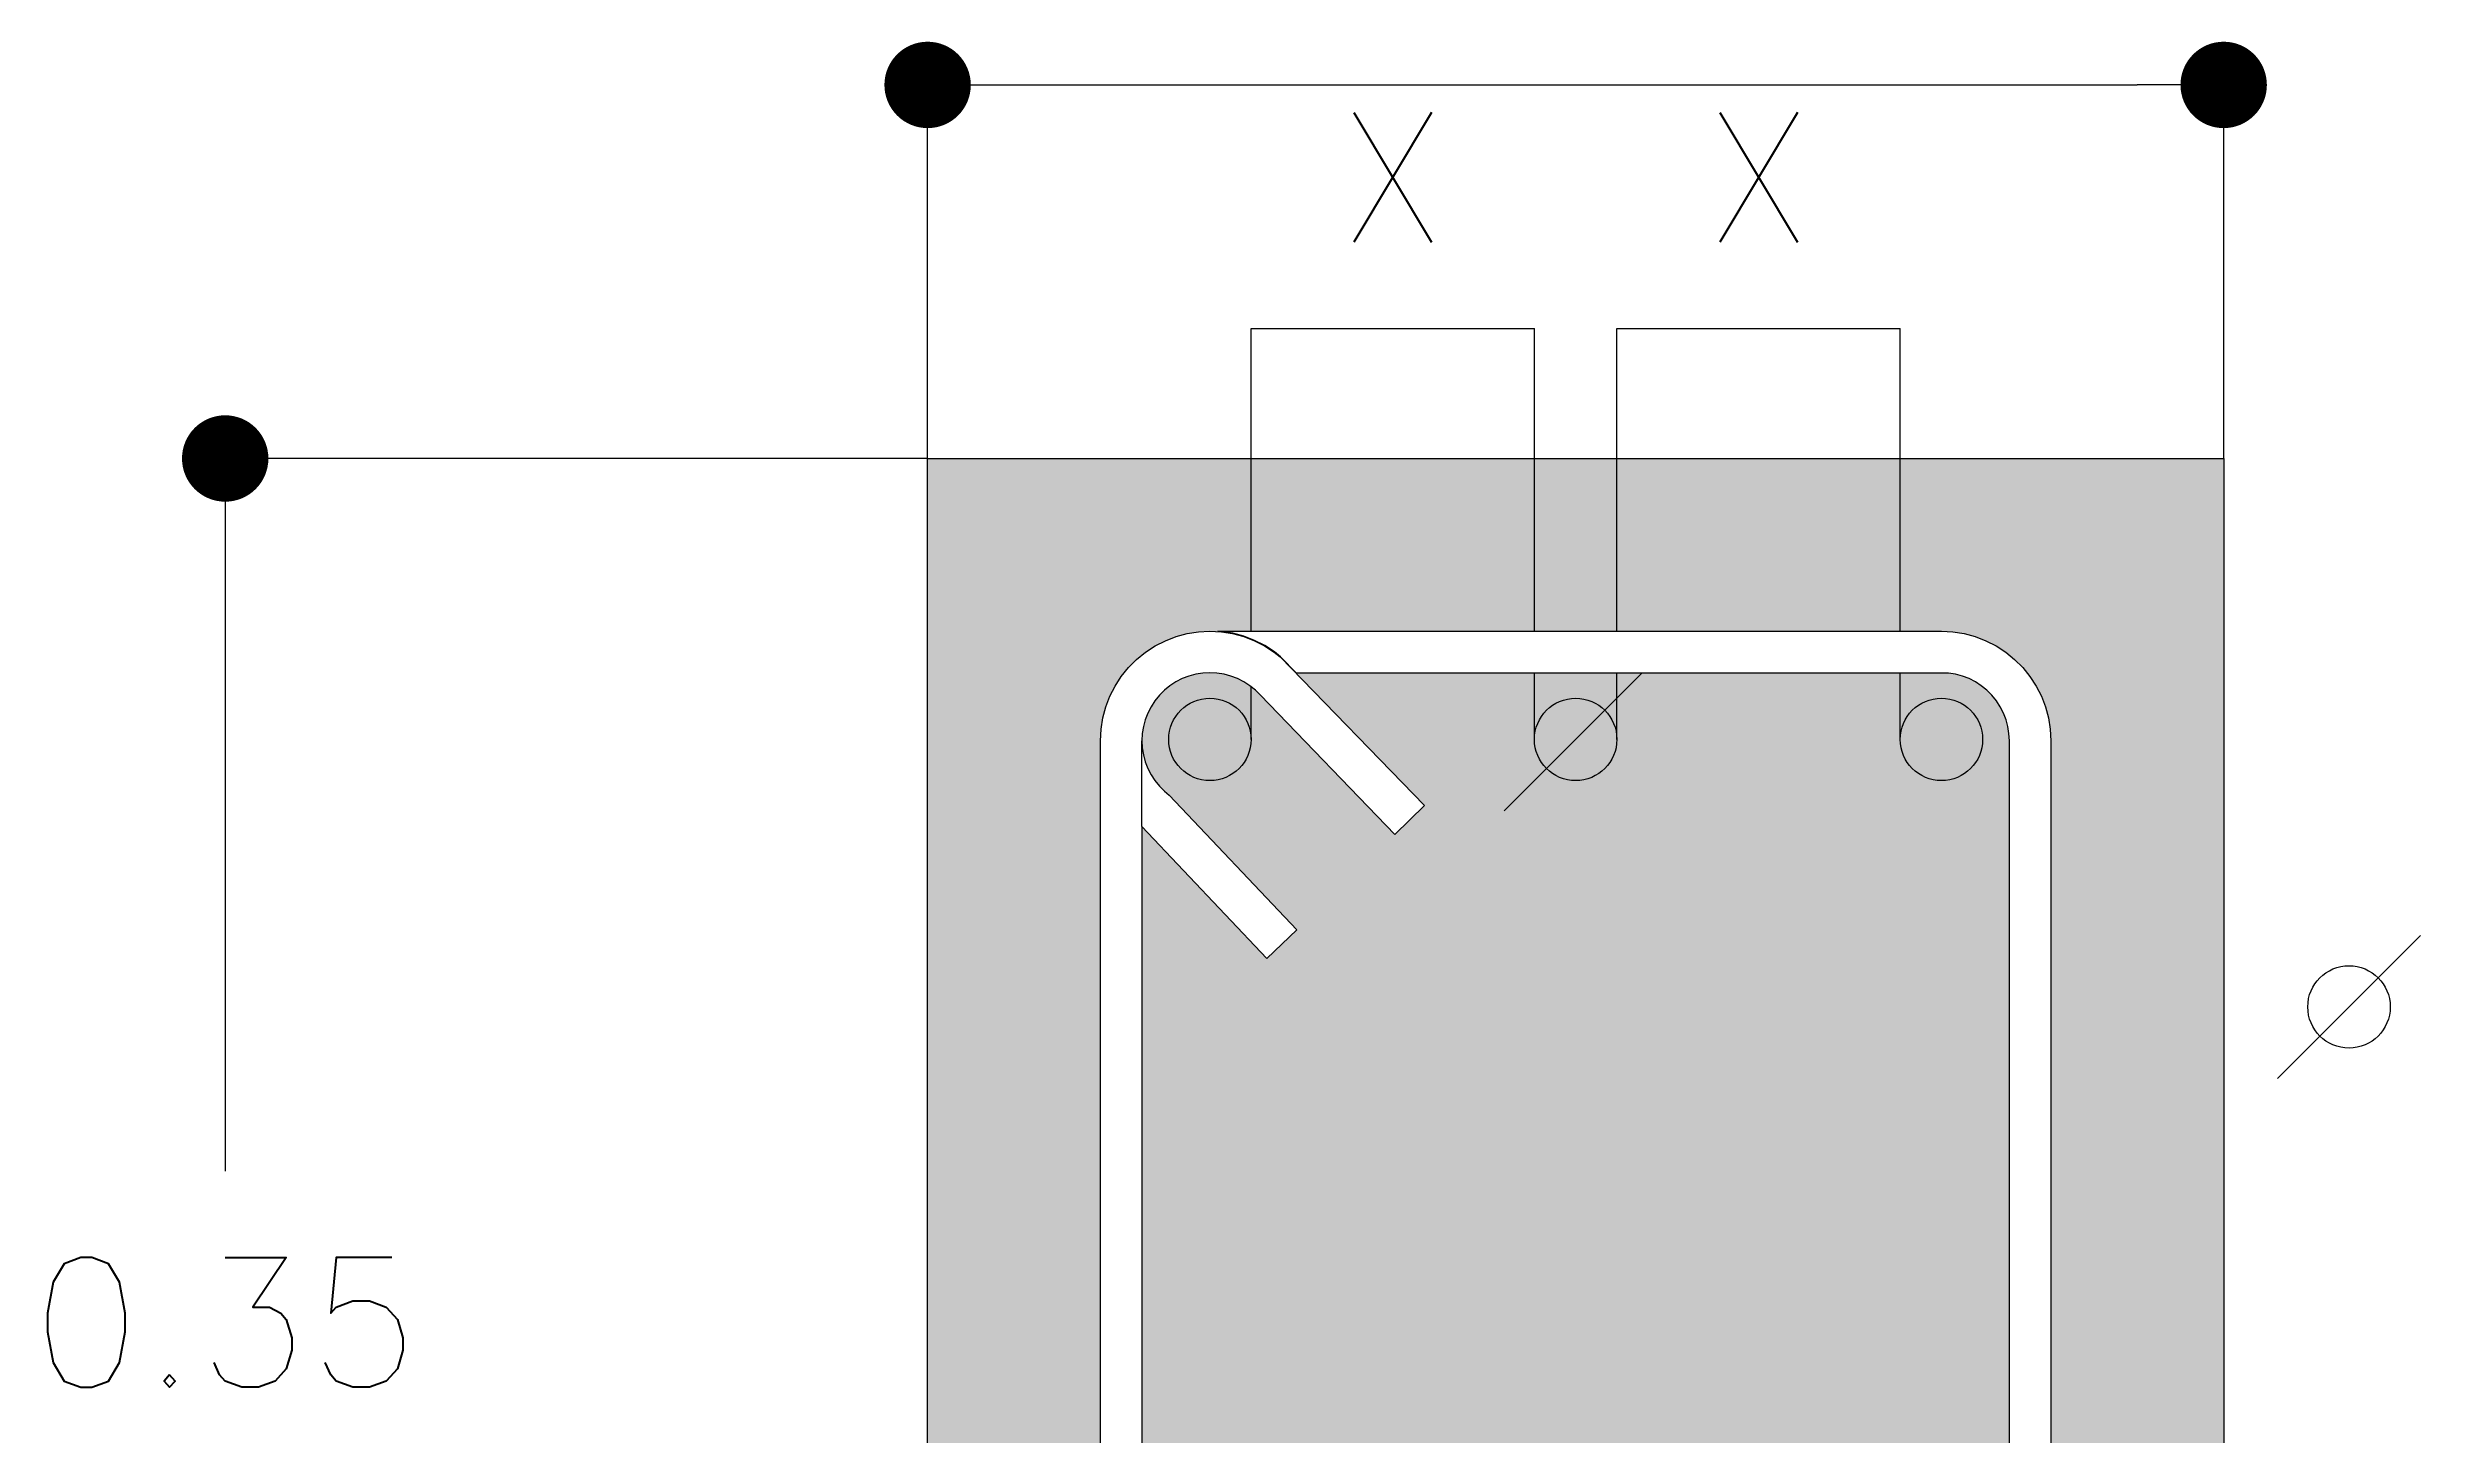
# Model space of a CAD drawing. Header units: millimetres. Extents: x 0 to 212, y -9 to 41.
# Drawn here: x 29.156 to 29.706, y -1.468 to -1.146 of the extents above; entities that cross this region are included whole.
import ezdxf

# ---------------------------------------------------------------- set-up
doc = ezdxf.new("R2010")
doc.units = ezdxf.units.MM
doc.header["$LTSCALE"] = 0.01
doc.header["$PDMODE"] = 3
for name, color, linetype in [('FC_BORDES', 4, 'Continuous'), ('FC_COTAS', 1, 'Continuous'), ('FC_HATCH 254', 254, 'Continuous'), ('FC_REFUERZO 2', 1, 'Continuous')]:
    doc.layers.add(name, color=color, linetype=linetype)
doc.styles.add('FC_TEXT1', font='romans.shx')
doc.dimstyles.new('FC_COTAS', dxfattribs={"dimtxt": 0.0015, "dimasz": 0.001, "dimexe": 0, "dimexo": 0, "dimgap": 0.001, "dimtad": 1, "dimtih": 1, "dimtoh": 1, "dimzin": 0, "dimdsep": 46, "dimtxsty": 'FC_TEXT1', "dimblk": 'DOT', "dimcen": 0.09, "dimclrd": 256, "dimclre": 256, "dimclrt": 256, "dimadec": 0, "dimazin": 0, "dimtfac": 1, "dimtix": 1, "dimtmove": 2, "dimatfit": 3, "dimfxl": 1.002, "dimtolj": 1, "dimtzin": 0, "dimlwd": -1, "dimarcsym": 0})

# ---------------------------------------------------------------- blocks, each defined once
blk = doc.blocks.new('_Dot')
at = {"color": 0, "linetype": 'ByBlock', "lineweight": -2}
blk.add_line((-0.5, 0), (-1, 0), dxfattribs=at)
at = {"color": 0, "linetype": 'ByBlock', "const_width": 0.5}
blk.add_lwpolyline([(-0.25, 0, 1), (0.25, 0, 1)], format="xyb", close=True, dxfattribs=at)
blk = doc.blocks.new('*D53')
at = {"layer": 'Defpoints', "color": 0, "transparency": 16777216}
for p in [(29.66018, -1.1551), (29.36018, -1.24158), (29.66018, -1.24158)]:
    blk.add_point(p, dxfattribs=at)
at = {"layer": 'FC_COTAS', "lineweight": -2, "transparency": 16777216}
for p, q in [((29.36018, -1.24158), (29.36018, -1.1551)), ((29.66018, -1.24158), (29.66018, -1.1551))]:
    blk.add_line(p, q, dxfattribs=at)
at = {"layer": 'FC_COTAS', "transparency": 16777216}
blk.add_line((29.38018, -1.1551), (29.64018, -1.1551), dxfattribs=at)
at = {"layer": 'FC_COTAS', "transparency": 16777216, "xscale": 0.02, "yscale": 0.02, "zscale": 0.02, "rotation": 180}
blk.add_blockref('_Dot', (29.36018, -1.1551), dxfattribs=at)
at = {"layer": 'FC_COTAS', "transparency": 16777216, "xscale": 0.02, "yscale": 0.02, "zscale": 0.02}
blk.add_blockref('_Dot', (29.66018, -1.1551), dxfattribs=at)
at = {"layer": 'FC_COTAS', "transparency": 16777216, "insert": (29.51018, -1.1201), "char_height": 0.03, "attachment_point": 5, "style": 'FC_TEXT1'}
blk.add_mtext('\\A1;0.35', dxfattribs=at)
blk = doc.blocks.new('*D215')
at = {"layer": 'Defpoints', "color": 0, "transparency": 16777216}
for p in [(29.19759, -1.24158), (29.36018, -1.24158), (29.36018, -1.64158)]:
    blk.add_point(p, dxfattribs=at)
at = {"layer": 'FC_COTAS', "lineweight": -2, "transparency": 16777216}
for p, q in [((29.36018, -1.24158), (29.19759, -1.24158)), ((29.36018, -1.64158), (29.19759, -1.64158))]:
    blk.add_line(p, q, dxfattribs=at)
at = {"layer": 'FC_COTAS', "transparency": 16777216}
for p, q in [((29.19759, -1.26158), (29.19759, -1.40658)), ((29.19759, -1.62158), (29.19759, -1.47658))]:
    blk.add_line(p, q, dxfattribs=at)
at = {"layer": 'FC_COTAS', "transparency": 16777216, "xscale": 0.02, "yscale": 0.02, "zscale": 0.02}
for p, rotation in [((29.19759, -1.24158), 90), ((29.19759, -1.64158), 270)]:
    blk.add_blockref('_Dot', p, dxfattribs=dict(at, rotation=rotation))
at = {"layer": 'FC_COTAS', "transparency": 16777216, "insert": (29.19759, -1.44158), "char_height": 0.03, "attachment_point": 5, "style": 'FC_TEXT1'}
blk.add_mtext('\\A1;0.35', dxfattribs=at)
blk = doc.blocks.new('*D78')
at = {"layer": 'Defpoints', "color": 0, "transparency": 16777216}
for p in [(29.58531, -1.2115), (29.51972, -1.30661), (29.58531, -1.30661)]:
    blk.add_point(p, dxfattribs=at)
at = {"layer": 'FC_COTAS', "lineweight": -2, "transparency": 16777216}
for p, q in [((29.51972, -1.30661), (29.51972, -1.2115)), ((29.58531, -1.30661), (29.58531, -1.2115))]:
    blk.add_line(p, q, dxfattribs=at)
at = {"layer": 'FC_COTAS', "transparency": 16777216}
blk.add_line((29.51972, -1.2115), (29.58531, -1.2115), dxfattribs=at)
at = {"layer": 'FC_COTAS', "transparency": 16777216, "insert": (29.55252, -1.1765), "char_height": 0.03, "attachment_point": 5, "style": 'FC_TEXT1'}
blk.add_mtext('\\A1;X', dxfattribs=at)
blk = doc.blocks.new('*D79')
at = {"layer": 'Defpoints', "color": 0, "transparency": 16777216}
for p in [(29.50064, -1.2115), (29.43506, -1.30661), (29.50064, -1.30661)]:
    blk.add_point(p, dxfattribs=at)
at = {"layer": 'FC_COTAS', "lineweight": -2, "transparency": 16777216}
for p, q in [((29.43506, -1.30661), (29.43506, -1.2115)), ((29.50064, -1.30661), (29.50064, -1.2115))]:
    blk.add_line(p, q, dxfattribs=at)
at = {"layer": 'FC_COTAS', "transparency": 16777216}
blk.add_line((29.43506, -1.2115), (29.50064, -1.2115), dxfattribs=at)
at = {"layer": 'FC_COTAS', "transparency": 16777216, "insert": (29.46785, -1.1765), "char_height": 0.03, "attachment_point": 5, "style": 'FC_TEXT1'}
blk.add_mtext('\\A1;X', dxfattribs=at)
blk = doc.blocks.new('*U46')
at = {"color": 0, "ltscale": 1.5}
blk.add_lwpolyline([(-0.06484, -0.00961), (-0.06485, -0.0096)], dxfattribs=at)
blk.add_wipeout([(-0.08279, 0), (0.08466, 0), (0.08731, -0.00014), (0.08993, -0.00055), (0.09249, -0.00124), (0.09497, -0.00219), (0.09733, -0.00339), (0.09955, -0.00484), (0.10162, -0.00651), (0.10349, -0.00838), (0.10516, -0.01045), (0.10661, -0.01267), (0.10781, -0.01503), (0.10876, -0.01751), (0.10945, -0.02007), (0.10986, -0.02269), (0.11, -0.02534), (0.11, -0.29466), (0.10986, -0.29731), (0.10945, -0.29993), (0.10876, -0.30249), (0.10781, -0.30497), (0.10661, -0.30733), (0.10516, -0.30955), (0.10349, -0.31162), (0.10162, -0.31349), (0.09955, -0.31516), (0.09733, -0.31661), (0.09497, -0.31781), (0.09249, -0.31876), (0.08993, -0.31945), (0.08731, -0.31986), (0.08466, -0.32), (-0.08466, -0.32), (-0.08731, -0.31986), (-0.08993, -0.31945), (-0.09249, -0.31876), (-0.09497, -0.31781), (-0.09733, -0.31661), (-0.09955, -0.31516), (-0.10162, -0.31349), (-0.10349, -0.31162), (-0.10516, -0.30955), (-0.10661, -0.30733), (-0.10781, -0.30497), (-0.10876, -0.30249), (-0.10945, -0.29993), (-0.10986, -0.29731), (-0.11, -0.29466), (-0.11, -0.02534), (-0.10986, -0.02269), (-0.10945, -0.02007), (-0.10876, -0.01751), (-0.10781, -0.01503), (-0.10661, -0.01267), (-0.10516, -0.01045), (-0.10349, -0.00838), (-0.10162, -0.00651), (-0.09955, -0.00484), (-0.09733, -0.00339), (-0.09497, -0.00219), (-0.09249, -0.00124), (-0.08993, -0.00055), (-0.08731, -0.00014), (-0.08472, 0), (-0.08201, -0.00014), (-0.07939, -0.00055), (-0.07683, -0.00124), (-0.07435, -0.00219), (-0.07199, -0.00339), (-0.06977, -0.00484), (-0.06839, -0.00595), (-0.03495, -0.04034), (-0.04183, -0.04703), (-0.07297, -0.01482), (-0.07414, -0.01365), (-0.07542, -0.01262), (-0.0768, -0.01172), (-0.07826, -0.01097), (-0.0798, -0.01038), (-0.08139, -0.00996), (-0.08302, -0.0097), (-0.08466, -0.00961), (-0.0863, -0.0097), (-0.08793, -0.00996), (-0.08952, -0.01038), (-0.09106, -0.01097), (-0.09252, -0.01172), (-0.0939, -0.01262), (-0.09518, -0.01365), (-0.09635, -0.01482), (-0.09738, -0.0161), (-0.09828, -0.01748), (-0.09903, -0.01894), (-0.09962, -0.02048), (-0.10004, -0.02207), (-0.1003, -0.0237), (-0.10039, -0.02534), (-0.1003, -0.02698), (-0.10004, -0.02861), (-0.09962, -0.0302), (-0.09903, -0.03174), (-0.09828, -0.0332), (-0.09738, -0.03458), (-0.09635, -0.03586), (-0.09518, -0.03703), (-0.09405, -0.03794), (-0.0645, -0.06914), (-0.07146, -0.07574), (-0.1004, -0.0452), (-0.1004, -0.29466), (-0.1003, -0.2963), (-0.10004, -0.29793), (-0.09962, -0.29952), (-0.09903, -0.30106), (-0.09828, -0.30252), (-0.09738, -0.3039), (-0.09635, -0.30518), (-0.09518, -0.30635), (-0.0939, -0.30738), (-0.09252, -0.30828), (-0.09106, -0.30903), (-0.08952, -0.30962), (-0.08793, -0.31004), (-0.0863, -0.3103), (-0.08466, -0.3104), (0.08466, -0.3104), (0.0863, -0.3103), (0.08793, -0.31004), (0.08952, -0.30962), (0.09106, -0.30903), (0.09252, -0.30828), (0.0939, -0.30738), (0.09518, -0.30635), (0.09635, -0.30518), (0.09738, -0.3039), (0.09828, -0.30252), (0.09903, -0.30106), (0.09962, -0.29952), (0.10004, -0.29793), (0.1003, -0.2963), (0.1004, -0.29466), (0.1004, -0.02534), (0.1003, -0.0237), (0.10004, -0.02207), (0.09962, -0.02048), (0.09903, -0.01894), (0.09828, -0.01748), (0.09738, -0.0161), (0.09635, -0.01482), (0.09518, -0.01365), (0.0939, -0.01262), (0.09252, -0.01172), (0.09106, -0.01097), (0.08952, -0.01038), (0.08793, -0.00996), (0.0863, -0.0097), (0.08573, -0.00967), (-0.06464, -0.00967), (-0.06833, -0.00588), (-0.06971, -0.00476), (-0.07194, -0.00331), (-0.07431, -0.0021), (-0.0768, -0.00114), (-0.07937, -0.00046), (-0.082, -0.00004)], dxfattribs=at)
blk.add_lwpolyline([(-0.08279, 0), (0.08466, 0), (0.08731, -0.00014), (0.08993, -0.00055), (0.09249, -0.00124), (0.09497, -0.00219), (0.09733, -0.00339), (0.09955, -0.00484), (0.10162, -0.00651), (0.10349, -0.00838), (0.10516, -0.01045), (0.10661, -0.01267), (0.10781, -0.01503), (0.10876, -0.01751), (0.10945, -0.02007), (0.10986, -0.02269), (0.11, -0.02534), (0.11, -0.29466), (0.10986, -0.29731), (0.10945, -0.29993), (0.10876, -0.30249), (0.10781, -0.30497), (0.10661, -0.30733), (0.10516, -0.30955), (0.10349, -0.31162), (0.10162, -0.31349), (0.09955, -0.31516), (0.09733, -0.31661), (0.09497, -0.31781), (0.09249, -0.31876), (0.08993, -0.31945), (0.08731, -0.31986), (0.08466, -0.32), (-0.08466, -0.32), (-0.08731, -0.31986), (-0.08993, -0.31945), (-0.09249, -0.31876), (-0.09497, -0.31781), (-0.09733, -0.31661), (-0.09955, -0.31516), (-0.10162, -0.31349), (-0.10349, -0.31162), (-0.10516, -0.30955), (-0.10661, -0.30733), (-0.10781, -0.30497), (-0.10876, -0.30249), (-0.10945, -0.29993), (-0.10986, -0.29731), (-0.11, -0.29466), (-0.11, -0.02534), (-0.10986, -0.02269), (-0.10945, -0.02007), (-0.10876, -0.01751), (-0.10781, -0.01503), (-0.10661, -0.01267), (-0.10516, -0.01045), (-0.10349, -0.00838), (-0.10162, -0.00651), (-0.09955, -0.00484), (-0.09733, -0.00339), (-0.09497, -0.00219), (-0.09249, -0.00124), (-0.08993, -0.00055), (-0.08731, -0.00014), (-0.08472, 0), (-0.08201, -0.00014), (-0.07939, -0.00055), (-0.07683, -0.00124), (-0.07435, -0.00219), (-0.07199, -0.00339), (-0.06977, -0.00484), (-0.06839, -0.00595), (-0.03495, -0.04034), (-0.04183, -0.04703), (-0.07297, -0.01482), (-0.07414, -0.01365), (-0.07542, -0.01262), (-0.0768, -0.01172), (-0.07826, -0.01097), (-0.0798, -0.01038), (-0.08139, -0.00996), (-0.08302, -0.0097), (-0.08466, -0.00961), (-0.0863, -0.0097), (-0.08793, -0.00996), (-0.08952, -0.01038), (-0.09106, -0.01097), (-0.09252, -0.01172), (-0.0939, -0.01262), (-0.09518, -0.01365), (-0.09635, -0.01482), (-0.09738, -0.0161), (-0.09828, -0.01748), (-0.09903, -0.01894), (-0.09962, -0.02048), (-0.10004, -0.02207), (-0.1003, -0.0237), (-0.10039, -0.02534), (-0.1003, -0.02698), (-0.10004, -0.02861), (-0.09962, -0.0302), (-0.09903, -0.03174), (-0.09828, -0.0332), (-0.09738, -0.03458), (-0.09635, -0.03586), (-0.09518, -0.03703), (-0.09405, -0.03794), (-0.0645, -0.06914), (-0.07146, -0.07574), (-0.1004, -0.0452), (-0.1004, -0.29466), (-0.1003, -0.2963), (-0.10004, -0.29793), (-0.09962, -0.29952), (-0.09903, -0.30106), (-0.09828, -0.30252), (-0.09738, -0.3039), (-0.09635, -0.30518), (-0.09518, -0.30635), (-0.0939, -0.30738), (-0.09252, -0.30828), (-0.09106, -0.30903), (-0.08952, -0.30962), (-0.08793, -0.31004), (-0.0863, -0.3103), (-0.08466, -0.3104), (0.08466, -0.3104), (0.0863, -0.3103), (0.08793, -0.31004), (0.08952, -0.30962), (0.09106, -0.30903), (0.09252, -0.30828), (0.0939, -0.30738), (0.09518, -0.30635), (0.09635, -0.30518), (0.09738, -0.3039), (0.09828, -0.30252), (0.09903, -0.30106), (0.09962, -0.29952), (0.10004, -0.29793), (0.1003, -0.2963), (0.1004, -0.29466), (0.1004, -0.02534), (0.1003, -0.0237), (0.10004, -0.02207), (0.09962, -0.02048), (0.09903, -0.01894), (0.09828, -0.01748), (0.09738, -0.0161), (0.09635, -0.01482), (0.09518, -0.01365), (0.0939, -0.01262), (0.09252, -0.01172), (0.09106, -0.01097), (0.08952, -0.01038), (0.08793, -0.00996), (0.0863, -0.0097), (0.08573, -0.00967), (-0.06464, -0.00967), (-0.06833, -0.00588), (-0.06971, -0.00476), (-0.07194, -0.00331), (-0.07431, -0.0021), (-0.0768, -0.00114), (-0.07937, -0.00046), (-0.082, -0.00004)], close=True, dxfattribs=at)
blk.add_lwpolyline([(-0.1004, -0.0452), (-0.10039, -0.02534)], dxfattribs=at)

msp = doc.modelspace()

# ---------------------------------------------------------------- hatches: boundary and pattern name
at = {"layer": 'FC_HATCH 254'}
h = msp.add_hatch(color=256, dxfattribs=at)
h.dxf.hatch_style = 1
h.paths.add_polyline_path([(29.36018, -1.64158), (29.36018, -1.24158), (29.66018, -1.24158), (29.66018, -1.64158)])
at = {"layer": 'FC_REFUERZO 2'}
for points in [[(29.42552, -1.31615, 1), (29.42552, -1.29707, 1)], [(29.59485, -1.31615, -1), (29.59485, -1.29707, -1)]]:
    msp.add_hatch(color=256, dxfattribs=at).paths.add_polyline_path(points)

# ---------------------------------------------------------------- linework, layer by layer
at = {"layer": 'FC_BORDES'}
msp.add_lwpolyline([(29.36018, -1.64158), (29.36018, -1.24158), (29.66018, -1.24158), (29.66018, -1.64158)], close=True, dxfattribs=at)
at = {"layer": 'FC_REFUERZO 2', "ltscale": 0.35}
for points in [[(29.52675, -1.29004), (29.49362, -1.32317)], [(29.70575, -1.35198), (29.67263, -1.3851)]]:
    msp.add_lwpolyline(points, dxfattribs=at)
at = {"layer": 'FC_REFUERZO 2'}
for centre in [(29.42552, -1.30661), (29.51018, -1.30661), (29.59485, -1.30661), (29.68919, -1.36854)]:
    msp.add_circle(centre, 0.00954, dxfattribs=at)

# ---------------------------------------------------------------- dimensions: what is measured, and where the dimension line sits
at = {"layer": 'FC_COTAS'}
for base, p1, p2, text, picture, middle in [((29.66018, -1.1551), (29.36018, -1.24158), (29.66018, -1.24158), '0.35', '*D53', (29.51018, -1.1201)), ((29.50064, -1.2115), (29.43506, -1.30661), (29.50064, -1.30661), 'X', '*D79', (29.46785, -1.1765)), ((29.58531, -1.2115), (29.51972, -1.30661), (29.58531, -1.30661), 'X', '*D78', (29.55252, -1.1765))]:
    dim = msp.add_linear_dim(base=base, p1=p1, p2=p2, text=text, dimstyle='FC_COTAS', override={"dimscale": 0, "dimtix": 1, "dimtofl": 1, "dimtmove": 2, "dimatfit": 1}, dxfattribs=at)
    dim.commit()
    dim.dimension.update_dxf_attribs({"geometry": picture, "text_midpoint": middle})
dim = msp.add_linear_dim(base=(29.19759, -1.24158), p1=(29.36018, -1.64158), p2=(29.36018, -1.24158), angle=90, text='0.35', dimstyle='FC_COTAS', override={"dimscale": 0, "dimtix": 1, "dimtofl": 1, "dimtmove": 2, "dimatfit": 1}, dxfattribs=at)
dim.commit()
dim.dimension.update_dxf_attribs({"geometry": '*D215', "text_midpoint": (29.19759, -1.44158)})

# ---------------------------------------------------------------- next in the draw order: block references
at = {"layer": 'FC_REFUERZO 2'}
msp.add_blockref('*U46', (29.51018, -1.28158), dxfattribs=at)

doc.saveas('drawing.dxf')
